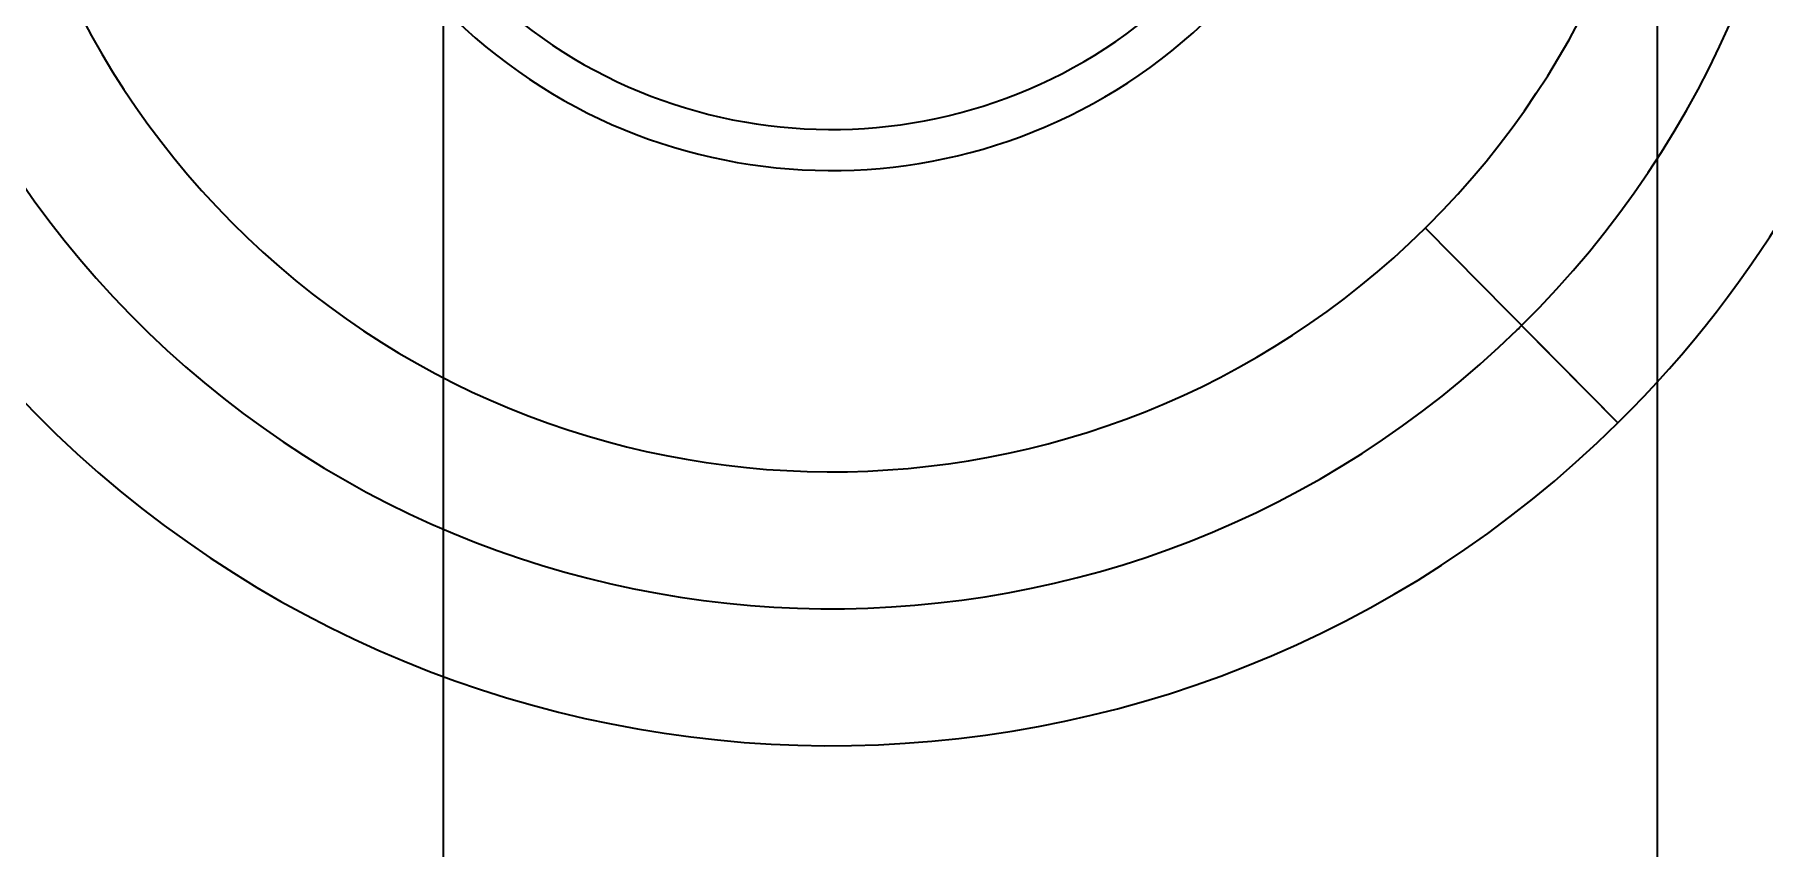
# Model space of a CAD drawing. Header units: millimetres. Extents: x -178 to 3694, y -325 to 1836.
# Drawn here: x 104.07 to 141.94, y 463.25 to 481.08 of the extents above; entities that cross this region are included whole.
import ezdxf

# ---------------------------------------------------------------- set-up
doc = ezdxf.new("R2010")
doc.units = ezdxf.units.MM

msp = doc.modelspace()

# ---------------------------------------------------------------- linework, layer by layer
at = {"color": 7, "linetype": 'Continuous', "lineweight": 35}
for p, q in [((113.015, 540), (113.015, 60)), ((113.015, 540), (113.015, 60)), ((139.601, 337), (139.601, 538.062)), ((139.601, 337), (139.601, 538.062)), ((134.519, 476.841), (138.736, 472.573)), ((138.736, 472.573), (136.627, 474.707))]:
    msp.add_line(p, q, dxfattribs=at)
for radius, start, end in [(24.5, 314.6585, 134.6585), (24.5, 314.6585, 134.6585), (21.5, 314.6585, 134.2993), (18.5, 314.9113, 134.6585), (24.5, 134.6585, 314.6585), (24.5, 134.6585, 314.6585), (21.5, 134.6585, 314.2993), (18.5, 134.9113, 314.6585), (11.9, 134.6585, 314.6585), (11, 134.6585, 314.6585), (11, 134.6585, 314.6585), (18.5, 314.6585, 314.9113), (21.5, 314.2993, 314.6585)]:
    msp.add_arc((121.515, 490), radius, start, end, dxfattribs=at)

doc.saveas('drawing.dxf')
